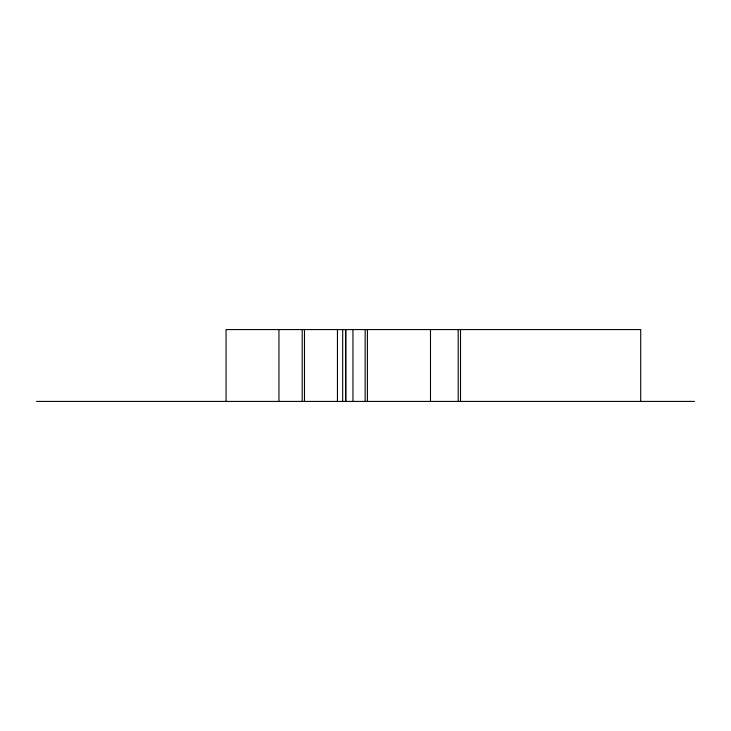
<?xml version="1.0" encoding="UTF-8"?>
<svg xmlns="http://www.w3.org/2000/svg" width="731" height="731" viewBox="0 0 731 731"><rect width="100%" height="100%" fill="white"/><g stroke="black" fill="none" stroke-linecap="round" stroke-linejoin="round"><path stroke-width="1.1" d="M36.55 401.42L694.45 401.42M640.721 401.42L640.721 329.58L226.053 329.58L226.053 401.42M460.512 329.58L460.512 401.42M458.191 329.58L458.191 401.42M430.486 329.58L430.486 401.42M367.41 329.58L367.41 401.42M365.153 329.58L365.153 401.42M352.945 329.58L352.945 401.42M345.9 329.58L345.9 401.42M345.544 329.58L345.571 401.42M342.684 329.58L342.684 401.42M337.448 329.58L337.448 401.42M304.471 329.58L304.471 401.42M302.195 329.58L302.195 401.42M278.95 329.58L278.95 401.42"/></g></svg>
